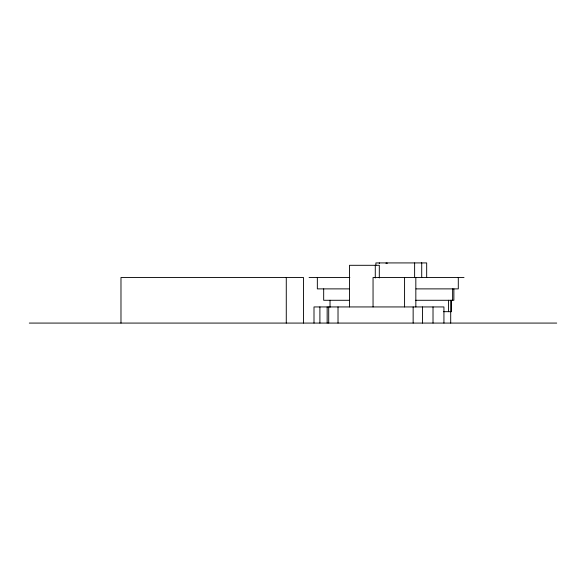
<?xml version="1.0" encoding="UTF-8"?>
<svg xmlns="http://www.w3.org/2000/svg" width="586" height="586" viewBox="0 0 586 586"><rect width="100%" height="100%" fill="white"/><g stroke="black" fill="none" stroke-linecap="round" stroke-linejoin="round"><path stroke-width="0.88" d="M415.826 277.486L415.84 306.939M309.071 277.486L349.864 277.486M464.017 277.486L373.048 277.486L373.048 306.939M349.373 288.883L317.341 288.883L317.341 277.486M416.045 288.883L458.296 288.883L458.296 277.486M349.285 300.281L323.677 300.281L323.677 288.883M415.745 300.281L453.872 300.281L453.872 288.883M443.521 311.679L451.498 311.679L451.498 300.281M29.3 323.076L556.7 323.076M452.626 288.883L452.626 300.281M450.7 300.281L450.7 323.076M448.576 300.281L448.576 311.679M443.932 323.076L443.932 306.939L314.001 306.939L314.001 323.076M433.017 306.939L433.017 323.076M426.674 277.486L426.674 262.924L375.897 262.924L375.897 265.275M422.55 306.939L422.55 323.076M421.715 262.924L421.715 277.486M421.605 262.924L421.605 263.612M414.624 262.924L414.624 277.486M413.145 306.939L413.145 323.076M404.574 277.486L404.574 306.939M387.053 262.924L387.053 263.612M386.13 262.924L386.13 263.612M379.303 262.924L379.303 263.612M379.31 277.976L379.31 265.304L349.498 265.304L349.498 306.939M375.282 265.304L375.282 277.976M338.019 306.939L338.019 323.076M330.021 300.281L330.021 307.291M328.709 306.939L328.709 323.076M327.156 306.939L327.156 323.076M319.897 306.939L319.897 323.076M303.475 323.076L303.475 277.486L120.98 277.486L120.98 323.076M286.276 277.486L286.276 323.076"/></g></svg>
